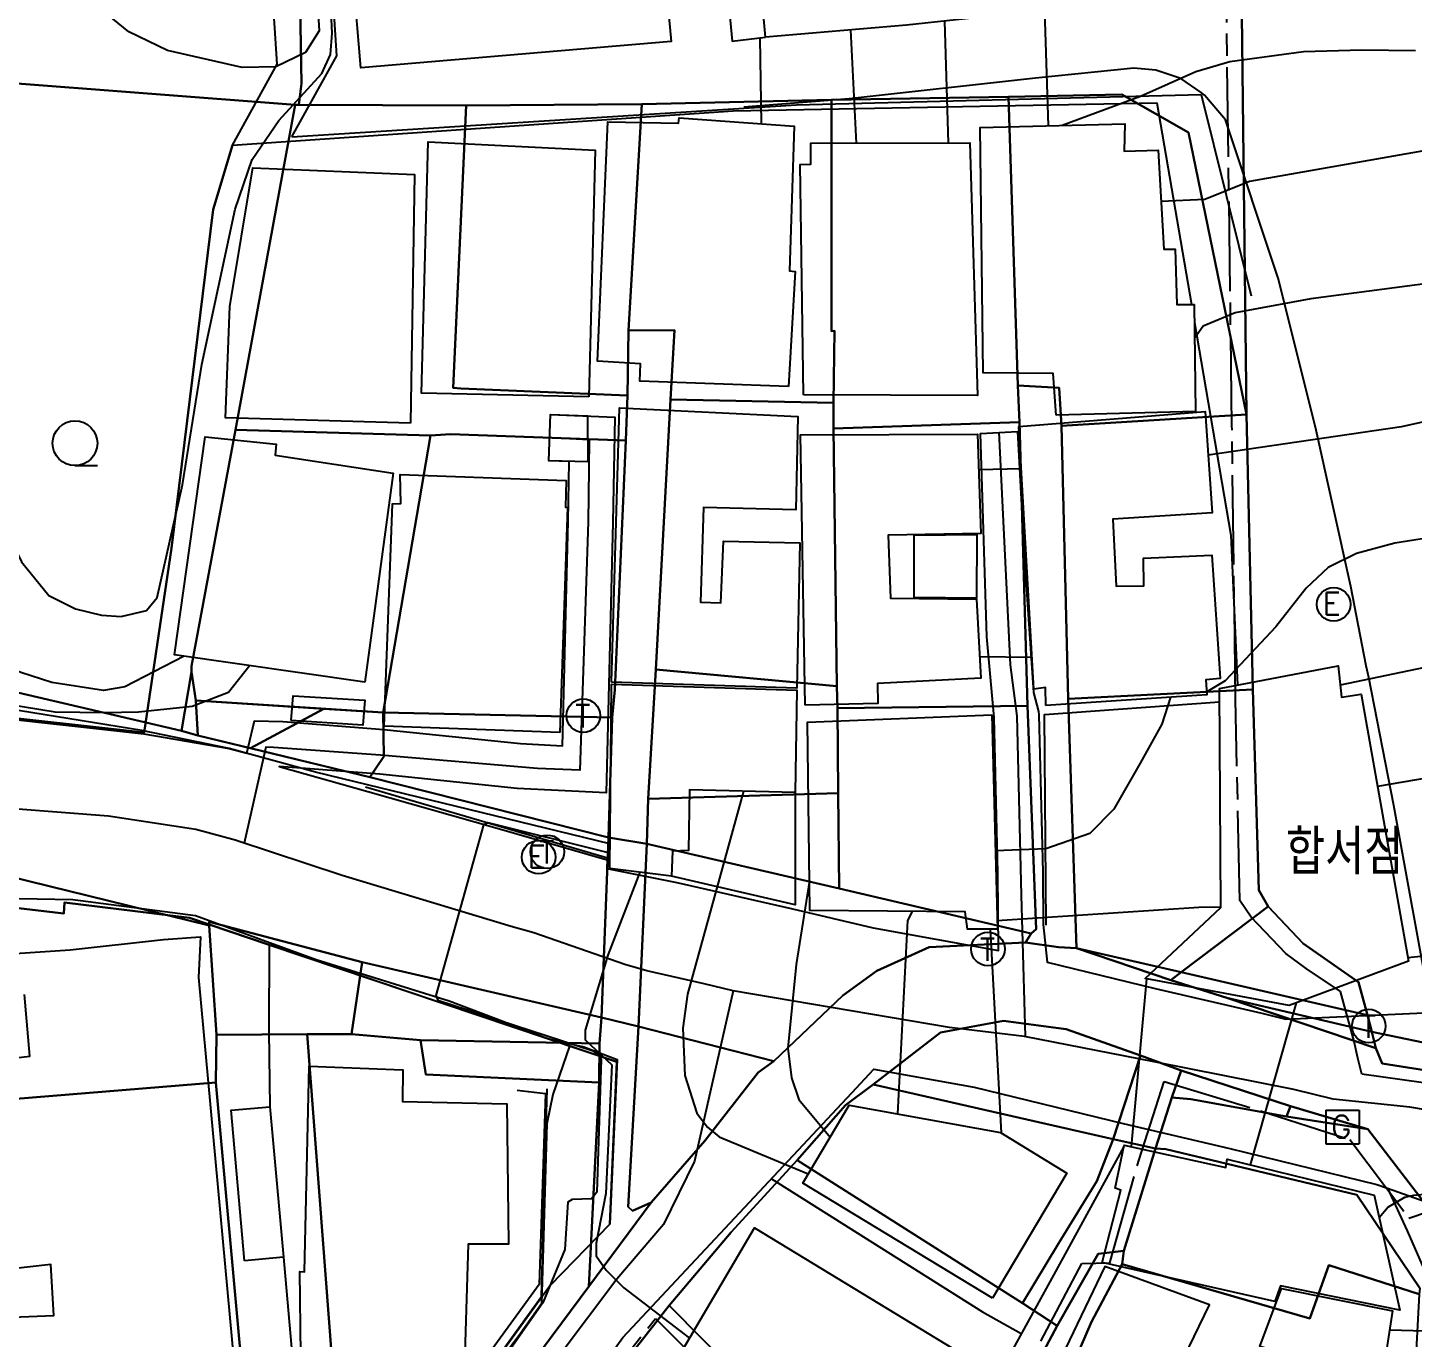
# Model space of a CAD drawing. Header units: feet. Extents: x 197796 to 199821, y 552499 to 555392.
# Drawn here: x 198775 to 198836.9, y 553716.1 to 553774.6 of the extents above; entities that cross this region are included whole.
import ezdxf

# ---------------------------------------------------------------- set-up
doc = ezdxf.new("R2010")
doc.units = ezdxf.units.FT
doc.header["$MEASUREMENT"] = 0
doc.linetypes.add('ANYANG2', pattern=[6, 5, -1])
doc.linetypes.add('JEON', pattern=[12, 4, -0.5, 1, -0.5, 4, -0.5, 1, -0.5])
for name, color, linetype in [('AAA001', 7, 'CONTINUOUS'), ('AAA008', 7, 'CONTINUOUS'), ('AAC001', 7, 'CONTINUOUS'), ('AD002', 7, 'CONTINUOUS'), ('AD0022', 1, 'CONTINUOUS'), ('ADA085', 1, 'CONTINUOUS'), ('AE001', 1, 'ANYANG2'), ('AE150', 7, 'CONTINUOUS'), ('AZ0202', 7, 'CONTINUOUS'), ('AZ0203', 7, 'CONTINUOUS'), ('AZ080', 1, 'CONTINUOUS'), ('AZ0801', 7, 'CONTINUOUS'), ('AZB010', 1, 'CONTINUOUS'), ('CAA001', 7, 'CONTINUOUS'), ('CAA002', 30, 'CONTINUOUS'), ('DC0012', 3, 'CONTINUOUS'), ('EA0018', 7, 'JEON'), ('wipco_지적', 20, 'CONTINUOUS'), ('ZC002', 7, 'CONTINUOUS')]:
    doc.layers.add(name, color=color, linetype=linetype)
doc.styles.add('GHS', font='ROMANS', dxfattribs={"bigfont": 'NGSW.shx'})
doc.styles.add('NGSW', font='ROMANS.shx', dxfattribs={"bigfont": 'NGSW.shx'})

# ---------------------------------------------------------------- blocks, each defined once
blk = doc.blocks.new('AZ0203')
at = {"layer": 'AZ0203'}
blk.add_circle((0, 0), 0.75, dxfattribs=at)
at = {"layer": 'AZ0203', "style": 'GHS'}
blk.add_text('T', height=1, dxfattribs=at).set_placement((-0.362, -0.524))
blk = doc.blocks.new('AZB010')
at = {"layer": 'AZB010'}
for points in [[(-0.763, 0.79), (0.737, 0.79)], [(-0.763, 0.79), (-0.763, -0.71)], [(0.737, 0.79), (0.737, -0.71)], [(-0.763, -0.71), (0.737, -0.71)]]:
    blk.add_lwpolyline(points, dxfattribs=at)
at = {"layer": 'AZB010', "style": 'GHS'}
blk.add_text('G', height=1, dxfattribs=at).set_placement((-0.522, -0.446))
blk = doc.blocks.new('AZ0202')
at = {"layer": 'AZ0202'}
blk.add_circle((0, 0), 0.75, dxfattribs=at)
at = {"layer": 'AZ0202', "style": 'GHS'}
blk.add_text('E', height=1, dxfattribs=at).set_placement((-0.496, -0.477))
blk = doc.blocks.new('DC0012')
at = {"layer": 'DC0012'}
blk.add_lwpolyline([(0, -1), (1, -1)], dxfattribs=at)
blk.add_circle((0, 0), 1, dxfattribs=at)

msp = doc.modelspace()

# ---------------------------------------------------------------- linework, layer by layer
at = {"layer": 'AAA001', "color": 255, "flags": 128}
for points in [[(198809, 553758.58), (198802.36, 553758.81), (198802.38, 553759.58), (198800.47, 553759.7), (198800.92, 553770.39), (198804.08, 553770.33), (198804.12, 553770.57), (198809.25, 553770.2), (198809.04, 553763.73), (198809.3, 553763.7)], [(198820.95, 553757.3), (198820.81, 553759.16), (198817.69, 553759.19), (198817.55, 553770.13), (198824.01, 553770.3), (198823.98, 553769.08), (198825.51, 553769.12), (198825.76, 553764.7), (198826.26, 553764.71), (198826.34, 553762.24), (198827.11, 553762.24), (198827.17, 553757.46)], [(198800.08, 553758.11), (198792.6, 553758.28), (198792.91, 553769.49), (198800.36, 553769.13)], [(198809.66, 553758.2), (198809.52, 553768.49), (198809.99, 553768.5), (198809.99, 553769.43), (198817.1, 553769.45), (198817.44, 553758.17)], [(198792.11, 553756.94), (198783.86, 553757.17), (198784.04, 553762.14), (198785.07, 553768.34), (198792.29, 553768.03)], [(198801.09, 553745.37), (198801.45, 553757.62), (198809.41, 553757.24), (198809.33, 553753.06), (198805.2, 553753.17), (198805.07, 553748.95), (198805.98, 553748.91), (198806.09, 553751.67), (198809.5, 553751.59), (198809.37, 553745.11)], [(198820.48, 553744.33), (198820.47, 553745.14), (198819.95, 553745.06), (198819.28, 553756.78), (198827.61, 553757.45), (198827.92, 553752.94), (198823.48, 553752.65), (198823.63, 553749.66), (198824.86, 553749.67), (198824.85, 553750.91), (198827.9, 553751.04), (198828.28, 553745.53), (198827.64, 553745.48), (198827.68, 553744.81)], [(198790.07, 553745.38), (198781.58, 553746.6), (198782.94, 553756.33), (198786.11, 553756), (198786.07, 553755.5), (198791.34, 553754.71)], [(198809.74, 553744.35), (198809.53, 553756.42), (198817.43, 553756.45), (198817.59, 553752.01), (198813.44, 553751.93), (198813.55, 553749.13), (198817.39, 553749.08), (198817.58, 553745.55), (198812.97, 553745.32), (198812.99, 553744.42)], [(198798.79, 553743.12), (198790.94, 553743.41), (198791.31, 553753.33), (198791.69, 553753.35), (198791.66, 553754.64), (198799.06, 553754.37), (198799.04, 553753.19), (198799.13, 553753.17)], [(198814.61, 553749.15), (198814.6, 553751.93), (198817.41, 553751.96), (198817.39, 553749.12)], [(198801.01, 553737.06), (198801.09, 553745.28), (198809.37, 553745.01), (198809.29, 553740.45), (198804.58, 553740.57), (198804.53, 553737.86), (198803.82, 553737.83), (198803.77, 553736.71)], [(198787.22, 553715.34), (198787.17, 553719.07), (198787.38, 553719.05), (198787.59, 553728.23), (198791.77, 553728.07), (198791.75, 553726.66), (198796.41, 553726.55), (198796.49, 553720.28), (198794.69, 553720.29), (198794.48, 553713.47), (198790.29, 553713.55), (198790.32, 553715.35)], [(198784.7, 553719.54), (198784.1, 553726.26), (198785.84, 553726.42), (198786.44, 553719.7)], [(198818.11, 553717.87), (198809.63, 553723), (198811.71, 553726.49), (198818.47, 553725.27), (198821.43, 553723.45)], [(198803.86, 553714.87), (198807.48, 553721.02), (198817.46, 553714.94), (198817.06, 553714.29), (198817.29, 553714.1), (198815.46, 553711.27), (198814.42, 553711.92), (198812.59, 553708.73), (198808.41, 553711.13), (198808.63, 553711.71)], [(198827.28, 553708.01), (198828.94, 553711.98), (198825.97, 553713.8), (198827.8, 553717.58), (198823.12, 553719.29), (198819.79, 553712.33), (198824.55, 553709.3)], [(198831.64, 553713.01), (198831.92, 553715.19), (198830.04, 553715.72), (198831.01, 553718.31), (198835.97, 553717.31), (198835.21, 553712.38)]]:
    msp.add_lwpolyline(points, close=True, dxfattribs=at)
for points in [[(198774.46, 553733.26), (198776.91, 553733.43), (198781.09, 553733.89), (198782.73, 553734.01), (198782.64, 553732.19), (198784.69, 553710.04), (198785.1, 553708.75), (198782.99, 553708.66), (198775.18, 553707.81), (198775.28, 553706.41), (198769.53, 553705.9)], [(198773.75, 553728.52), (198775.12, 553728.67), (198774.87, 553731.43)], [(198768.39, 553716.79), (198776.18, 553717.1), (198776.05, 553719.37), (198767.34, 553718.4)]]:
    msp.add_lwpolyline(points, dxfattribs=at)
at = {"layer": 'AAA008', "color": 255, "flags": 128}
for points in [[(198799.93, 553814.95), (198803.75, 553773.97), (198789.9, 553772.8), (198789.55, 553776.86), (198789.01, 553776.84), (198786.19, 553809.35), (198786.68, 553809.43), (198786.21, 553813.69)], [(198828.24, 553745.09), (198833.54, 553746.1), (198833.69, 553744.7), (198834.57, 553744.84), (198836.68, 553732.92), (198831.36, 553730.94), (198824.93, 553732.14), (198828.3, 553735.31)], [(198818.08, 553743.92), (198818.33, 553734.35), (198816.99, 553734.34), (198816.89, 553735.12), (198809.95, 553735.18), (198809.84, 553743.59)], [(198823, 553719.46), (198823.83, 553722.69), (198823.59, 553722.78), (198823.99, 553724.71), (198828.53, 553723.7), (198828.59, 553724.08), (198835.15, 553722.47), (198836.3, 553717.33), (198830.97, 553718.43), (198830.72, 553717.72)]]:
    msp.add_lwpolyline(points, close=True, dxfattribs=at)
at = {"layer": 'AAC001', "color": 255}
for points in [[(198784.16, 553769.34), (198786.16, 553772.96), (198784.78, 553794.3), (198781.26, 553820.3), (198778.4, 553840.53), (198773.37, 553866.82), (198768.91, 553890.29), (198770.08, 553907.23), (198765.8, 553917.14), (198760.24, 553918.28)], [(198786.82, 553769.72), (198788.82, 553773.34), (198787.45, 553794.68), (198783.92, 553820.68), (198781.07, 553840.91), (198776.04, 553867.2)], [(198784.16, 553769.34), (198806.525, 553770.882), (198825.45, 553771.23), (198826.99, 553762.24)], [(198786.82, 553769.72), (198809.359, 553771.142), (198827.42, 553771.61), (198829.65, 553762.62)], [(198827.12, 553761.43), (198828.75, 553751.93), (198829.05, 553745.24)]]:
    msp.add_lwpolyline(points, dxfattribs=at)
at = {"layer": 'AAC001', "color": 255, "flags": 128}
for points in [[(198784.16, 553769.34), (198783.3, 553766.48), (198781.44, 553751.35), (198780.22, 553743.12), (198772.55, 553743.97), (198764.31, 553744.74), (198753.76, 553745.32), (198743.58, 553745.3), (198739.36, 553745.78)], [(198820.5, 553734.53), (198820.43, 553743.93), (198828.24, 553744.5)], [(198801.02, 553737.49), (198790.11, 553740.69)], [(198809.29, 553740.46), (198809.29, 553735.44), (198803.77, 553736.71)], [(198763.68, 553736.07), (198771.42, 553735.65), (198776.64, 553735.04), (198776.67, 553735.53), (198782.25, 553734.85), (198785.81, 553733.65), (198785.79, 553729.79), (198785.84, 553726.42)], [(198785.81, 553733.65), (198801.33, 553728.42), (198801.02, 553721.18)], [(198796.88, 553727.16), (198798.14, 553727.01), (198797.86, 553718.49), (198794.5, 553713.86)], [(198823.97, 553724.65), (198820.92, 553719.07), (198817.92, 553713.61), (198812.42, 553708.19), (198808.37, 553710.6)], [(198808.23, 553723.2), (198817.66, 553717.27), (198819.39, 553716.29)], [(198786.44, 553719.7), (198787.83, 553704.01), (198781.77, 553697.05), (198779.06, 553695.1), (198777.06, 553694.31), (198775.14, 553693.61)]]:
    msp.add_lwpolyline(points, dxfattribs=at)
at = {"layer": 'AD002', "color": 255, "flags": 128}
for points in [[(198798.33, 553756.3), (198800.1, 553756.2), (198800.08, 553754.9), (198800.05, 553752.53), (198799.68, 553741.44), (198797.79, 553741.52), (198790.77, 553742.12), (198785.99, 553742.45), (198785.66, 553742.47), (198784.68, 553738.19)], [(198818.39, 553756.53), (198818.89, 553746.15), (198819.19, 553743.85), (198819.38, 553735.86), (198819.56, 553729.55)], [(198846.31, 553724.78), (198836.75, 553726.4), (198833.32, 553726.75), (198831.57, 553727.19), (198825.32, 553728.42), (198819.54, 553729.55), (198816.18, 553729.95), (198806.52, 553731.59), (198805.23, 553731.9), (198802.67, 553732.48), (198801.68, 553732.77), (198797.62, 553734.18), (198796.61, 553734.47), (198789.06, 553736.74), (198784.38, 553738.29), (198784.34, 553738.3), (198782.53, 553738.8), (198778.63, 553739.39), (198772.46, 553739.86)], [(198806.52, 553731.59), (198804.8, 553723.99), (198803.42, 553721.16), (198801.33, 553718.72), (198797.44, 553713.56), (198783.8, 553696.04), (198782.96, 553694.83), (198782.17, 553694.37), (198780.54, 553693.61), (198776.43, 553691.54), (198760.96, 553686.01)]]:
    msp.add_lwpolyline(points, dxfattribs=at)
at = {"layer": 'AD0022', "color": 255, "flags": 128}
for points in [[(198772.54, 553743.92), (198780.21, 553743.07), (198784.01, 553742.41), (198784.81, 553742.2), (198785.07, 553743.33), (198785.15, 553743.65), (198786.41, 553743.61), (198790.93, 553743.26), (198797.03, 553742.63), (198798.9, 553742.53), (198799.15, 553752.55), (198799.2, 553755.23), (198798.29, 553755.26), (198798.37, 553757.33), (198801.24, 553757.2), (198801.15, 553752.5), (198800.85, 553740.43), (198796.88, 553740.63), (198790.75, 553741.27), (198786.25, 553741.61), (198790.21, 553740.49), (198795.88, 553738.89), (198800.9, 553737.44), (198800.88, 553737.06), (198804.01, 553736.43), (198809.12, 553735.27), (198812.78, 553734.4), (198818.37, 553733.4), (198818.35, 553736.86), (198818.18, 553743.8), (198817.85, 553747.4), (198817.57, 553756.48), (198819.22, 553756.57), (198819.53, 553750.81), (198819.93, 553744.91), (198820.16, 553744.06), (198820.17, 553743.91), (198820.35, 553736.89), (198820.37, 553734.56), (198820.54, 553732.88), (198825.37, 553731.7), (198830.14, 553730.6), (198831.21, 553730.33), (198837.71, 553730.62), (198836.03, 553739.87), (198834.91, 553745.58)], [(198768.18, 553687.06), (198777.52, 553690.58), (198780.2, 553691.52), (198781.4, 553691.99), (198783.14, 553692.66), (198783.78, 553693.14), (198784.18, 553693.61), (198785.18, 553695.35), (198787.88, 553698.17), (198793.98, 553705.52), (198801.6, 553716.11), (198811.82, 553727.04), (198812.81, 553728.09), (198817.28, 553727.29), (198823.94, 553725.67), (198828.7, 553724.56), (198835.27, 553722.95), (198835.75, 553722.78), (198836.63, 553720.88), (198837.81, 553718.16)]]:
    msp.add_lwpolyline(points, dxfattribs=at)
at = {"layer": 'AD0022', "color": 255}
msp.add_lwpolyline([(198773.85, 553735.73), (198777.03, 553735.67), (198782.51, 553734.96), (198787.9, 553732.99), (198793.84, 553731.14), (198795.81, 553730.41), (198796.98, 553729.96), (198798.23, 553729.47), (198799.12, 553729.25), (198799.85, 553729.09), (198801.34, 553728.53), (198801.02, 553721.18), (198798.35, 553718.44), (198790.81, 553707.97), (198787.96, 553704.21), (198785.04, 553700.7), (198784.32, 553699.77), (198782.42, 553696.73), (198781.74, 553696.06), (198780.16, 553695.14), (198776.91, 553693.61), (198776.35, 553693.35), (198765.93, 553689.42)], dxfattribs=at)
at = {"layer": 'ADA085', "color": 255, "flags": 128}
msp.add_lwpolyline([(198834.91, 553745.58), (198834.8, 553746.1), (198834.11, 553749.65), (198832.53, 553756.76), (198830.86, 553763.41), (198828.51, 553770.48), (198827.57, 553771.58), (198827.43, 553771.7), (198826.51, 553772.32), (198825.4, 553772.7), (198824.41, 553772.78), (198820.02, 553772.34), (198811.7, 553771.41), (198807, 553771.05)], dxfattribs=at)
at = {"layer": 'AE001', "color": 255, "flags": 128}
msp.add_lwpolyline([(198835.75, 553722.78), (198837.38, 553722.21), (198837.71, 553721.98), (198837.91, 553721.69), (198839.2, 553718.71), (198839.37, 553718.26), (198839.42, 553717.92), (198839.4, 553717.48), (198838.71, 553711.42), (198837.57, 553703.64), (198836.92, 553694.63), (198836.88, 553693.62), (198836.86, 553689.79), (198836.83, 553688.3), (198836.56, 553671.82), (198836.58, 553659.31), (198836.75, 553657.21), (198836.73, 553633.49), (198836.54, 553630.96), (198835.97, 553627.97), (198833.68, 553609.44), (198832.73, 553599.52), (198832.68, 553598.55), (198832.7, 553597.73), (198833, 553590.93), (198833.01, 553585.76), (198833.14, 553577.36), (198833.13, 553576.32), (198833.09, 553575.15), (198832.49, 553560.59), (198832.33, 553544.56), (198832.29, 553538.06), (198831.39, 553525.09), (198830.48, 553511.74), (198830.74, 553505.62), (198831.57, 553498.63), (198832.23, 553488.99), (198832.65, 553483.56), (198832.82, 553480.08), (198832.59, 553477.45), (198831.5, 553465.18), (198831.03, 553451.83), (198830.51, 553446.58), (198829.49, 553434.69), (198829.01, 553430.2), (198828.45, 553419.83), (198827.7, 553409.61), (198827.47, 553405.09), (198826.63, 553383.23)], dxfattribs=at)
at = {"layer": 'AE150', "color": 255, "flags": 128}
for points in [[(198798.29, 553755.26), (198798.37, 553757.33), (198800.02, 553757.26), (198800.03, 553755.21)], [(198786.78, 553743.66), (198786.88, 553744.77), (198790.08, 553744.57), (198789.99, 553743.46)]]:
    msp.add_lwpolyline(points, close=True, dxfattribs=at)
at = {"layer": 'AZ080', "color": 255, "flags": 128}
for points in [[(198780.22, 553743.12), (198781.44, 553751.35), (198783.3, 553766.48), (198784.16, 553769.34), (198786.16, 553772.96), (198784.78, 553794.3), (198781.26, 553820.3), (198778.9, 553837), (198778.4, 553840.53), (198773.37, 553866.82), (198768.91, 553890.29), (198770.08, 553907.23), (198765.8, 553917.14)], [(198786.82, 553769.72), (198788.82, 553773.34), (198787.45, 553794.68), (198783.92, 553820.68), (198781.07, 553840.91), (198776.04, 553867.2)], [(198787.82, 553704.12), (198795.9, 553715.09), (198797.96, 553717.94), (198798.22, 553727.22)]]:
    msp.add_lwpolyline(points, dxfattribs=at)
at = {"layer": 'AZ0801', "color": 255, "flags": 128}
for points in [[(198820.92, 553775.42), (198814.27, 553774.71), (198807.97, 553774.17), (198806.7, 553788.09), (198805.97, 553788.04), (198805.63, 553792), (198806.5, 553792.07), (198806.08, 553797.41), (198805.09, 553797.38), (198804.83, 553801.05), (198805.47, 553801.15), (198803.05, 553828.48), (198802.23, 553828.45), (198800.36, 553845.52)], [(198802.23, 553828.45), (198801.56, 553828.38), (198804.29, 553797.27), (198803.81, 553797.24), (198804.18, 553791.82), (198804.79, 553791.81), (198806.48, 553773.99), (198807.97, 553774.17)], [(198739.36, 553745.78), (198743.58, 553745.3), (198753.76, 553745.32), (198764.31, 553744.74), (198772.55, 553743.97), (198780.22, 553743.12)], [(198785.81, 553733.65), (198782.25, 553734.85), (198776.67, 553735.53), (198776.64, 553735.04), (198771.42, 553735.65), (198763.68, 553736.07)], [(198801.02, 553721.18), (198801.33, 553728.42), (198794.08, 553730.85), (198785.81, 553733.65)]]:
    msp.add_lwpolyline(points, dxfattribs=at)
at = {"layer": 'CAA001', "color": 255, "flags": 128}
for points, elevation in [([(198785.93, 553808.81), (198788.04, 553774.45), (198787.43, 553773.49), (198786.1, 553772.84), (198784.6, 553772.81), (198781.26, 553773.57), (198779.54, 553774.4), (198777.16, 553776.35)], 65), ([(198801.021, 553738.15), (198787.87, 553741.36), (198784.01, 553742.41), (198780.12, 553743.21), (198768.63, 553745.08), (198757.22, 553746.34), (198740.23, 553747.29), (198740.05, 553747.41), (198740.03, 553747.94), (198741.26, 553751.78), (198745, 553754.89), (198747.12, 553757.6), (198748.73, 553760.15), (198749.66, 553762.96), (198750.25, 553765.64), (198750.88, 553773.67), (198750.94, 553780.41)], 60), ([(198815.96, 553774.89), (198816.12, 553769.447)], 60), ([(198840.99, 553752.35), (198836.08, 553751.58), (198834.36, 553751.11), (198833.1, 553750.49), (198832.12, 553749.57), (198830.76, 553747.85), (198828.49, 553745.43), (198827.672, 553744.941)], 55), ([(198826.061, 553744.702), (198825.67, 553743.5), (198824.7, 553741.75), (198823.53, 553739.7), (198822.45, 553738.62), (198820.48, 553737.94), (198818.239, 553737.85)], 55), ([(198814.52, 553735.14), (198814.31, 553734.74), (198813.86, 553726.102)], 55), ([(198844.203, 553716.101), (198841.67, 553716.28), (198835.836, 553716.44)], 50)]:
    msp.add_lwpolyline(points, dxfattribs=dict(at, elevation=elevation))
at = {"layer": 'CAA001', "color": 255, "elevation": 60}
msp.add_lwpolyline([(198799.219, 553729.128), (198798.47, 553726.96), (198798.2, 553725.65), (198797.97, 553717.62), (198796.96, 553716.19), (198789.9, 553706.83), (198789.77, 553706.51), (198789.93, 553706.19), (198791.75, 553703.57), (198791.85, 553703.3), (198791.82, 553702.75), (198790.23, 553699.93), (198788.552, 553697.902)], dxfattribs=at)
at = {"layer": 'CAA002', "color": 255, "flags": 128}
for points, elevation in [([(198782.007, 553746.539), (198779.36, 553745.16), (198778.41, 553745), (198776.1, 553745.36), (198774.71, 553745.8), (198773.62, 553746.27), (198772.18, 553747.25), (198771.35, 553748.4), (198770.28, 553751.97), (198769.98, 553754.1), (198768.54, 553774.11), (198768.36, 553780.76), (198768.04, 553787.39), (198767.99, 553810.81), (198767.83, 553811.87), (198767.11, 553812.11), (198762.31, 553812.28), (198749.28, 553813.18), (198744.12, 553812.88)], 63), ([(198784.938, 553746.117), (198783.98, 553744.91), (198782.37, 553744.29), (198779.97, 553744.03), (198778.45, 553744.01), (198776.24, 553744.03), (198774.14, 553744.37), (198772.03, 553744.61), (198770.58, 553744.83), (198769.46, 553745.04), (198768.36, 553746.42), (198767.85, 553747.28), (198767.62, 553748.02), (198767.53, 553748.84), (198767.52, 553749.7), (198767.81, 553752.87), (198768.07, 553760.88), (198768.06, 553763.28), (198767.56, 553768.79), (198767.84, 553783.5)], 62), ([(198771.25, 553776.4), (198771.87, 553769.9), (198772.15, 553765.62), (198773.09, 553756.41), (198773.31, 553754.91), (198773.88, 553752.55), (198774.75, 553750.74), (198775.96, 553749.24), (198777.16, 553748.64), (198778.31, 553748.36), (198779.2, 553748.3), (198780.32, 553748.58), (198780.8, 553749.16), (198781.93, 553754.19), (198782.8, 553759.55), (198784.29, 553766.49), (198785.05, 553768.71), (198786.23, 553770.45), (198788.15, 553772.54), (198788.54, 553773.4), (198788.62, 553774.34), (198788.26, 553781.88)], 64), ([(198820.6, 553770.21), (198820.44, 553775.34)], 59), ([(198836.99, 553773.56), (198834.6, 553773.59), (198831.99, 553773.52), (198828.7, 553773.06), (198827.18, 553772.62), (198824.72, 553771.52), (198821.21, 553770.226)], 59), ([(198867.69, 553769.538), (198865.12, 553769.93), (198862.61, 553769.94), (198858.15, 553769.85), (198852.6, 553769.55), (198844.45, 553768.29), (198841.54, 553767.57), (198840.51, 553767.65), (198839.8, 553768.11), (198839.09, 553768.76), (198838.41, 553769.12), (198837.37, 553769.1), (198829.59, 553767.72), (198827.59, 553766.92), (198825.64, 553766.83)], 58), ([(198851.727, 553767.622), (198850.76, 553768.13), (198850, 553768.21), (198847.16, 553767.63), (198844.43, 553766.76), (198841.86, 553765.66), (198840.46, 553764.62), (198839.26, 553763.54), (198838.67, 553763.32), (198832.32, 553762.49), (198828.95, 553761.86), (198827.51, 553761.26), (198827.129, 553760.719)], 57), ([(198840.557, 553758.179), (198838.44, 553757.23), (198836.37, 553756.77), (198827.743, 553755.509)], 56), ([(198819.387, 553754.9), (198817.488, 553754.85)], 57), ([(198842.476, 553747.079), (198833.632, 553745.238)], 54), ([(198819.869, 553746.48), (198817.529, 553746.5)], 56), ([(198843.64, 553742.19), (198842.61, 553741.96), (198835.301, 553740.71)], 53), ([(198806.99, 553740.509), (198804.49, 553731.45), (198804.28, 553729.93), (198804.36, 553727.82), (198804.9, 553726.13), (198805.38, 553725.5), (198805.9, 553725.07), (198809.88, 553723.42)], 57), ([(198801.017, 553737.741), (198795.59, 553739.09), (198795.38, 553739), (198793.25, 553731.39), (198793.34, 553731.18), (198800.23, 553728.93), (198800.52, 553728.72), (198800.63, 553728.53), (198800.43, 553722.6), (198800.2, 553722.3), (198799.34, 553722.28), (198799.14, 553722.16), (198799.01, 553720.05), (198798.03, 553717.66), (198793.75, 553711.56), (198793.77, 553711.21), (198795.85, 553709.17), (198796.29, 553708.5), (198796.2, 553707.96), (198794.62, 553705.53), (198789.103, 553697.595)], 59), ([(198802.36, 553736.889), (198800.92, 553733.18), (198799.92, 553729.84), (198799.91, 553729.4), (198801.11, 553728.29), (198800.84, 553722.55), (198800.4, 553720.33), (198800.4, 553719.76), (198800.85, 553719.13), (198801.64, 553718.33), (198804.575, 553716.084)], 58), ([(198809.933, 553736.516), (198809.34, 553732.77), (198808.97, 553729.03), (198809.13, 553727.71), (198809.46, 553726.74), (198810.862, 553725.067)], 56), ([(198828.3, 553735.33), (198827.32, 553735.32), (198818.32, 553734.72)], 54), ([(198818, 553734.348), (198818.49, 553725.258)], 54), ([(198855.32, 553719.872), (198854.35, 553727.64), (198854.04, 553728.47), (198853.48, 553728.82), (198853.11, 553728.86), (198845.3, 553729.11), (198844.79, 553729.37), (198844.23, 553730.01), (198843.84, 553730.8), (198843.48, 553732.96), (198843.27, 553733.5), (198842.65, 553733.69), (198836.654, 553733.069)], 52), ([(198824.99, 553732.129), (198824.3, 553724.641)], 53), ([(198831.669, 553731.055), (198829.61, 553723.83)], 52), ([(198847.42, 553719.342), (198846.62, 553721.96), (198846.18, 553722.45), (198845.54, 553722.78), (198844.34, 553722.82), (198838.58, 553722.61), (198836.9, 553722.46), (198836.51, 553722.36), (198835.78, 553721.93), (198835.375, 553721.464)], 51)]:
    msp.add_lwpolyline(points, dxfattribs=dict(at, elevation=elevation))
at = {"layer": 'CAA002', "color": 255}
for points, elevation in [([(198811.76, 553774.495), (198812.01, 553769.436)], 61), ([(198807.72, 553774.14), (198807.77, 553770.307)], 63)]:
    msp.add_lwpolyline(points, dxfattribs=dict(at, elevation=elevation))
at = {"layer": 'EA0018', "color": 255}
for points in [[(198837.36, 553727.48), (198834.6, 553727.88), (198834.42, 553728.59), (198834.26, 553729.33), (198833.65, 553731.57), (198832.11, 553732.59), (198831.2, 553733.26), (198829.65, 553734.88), (198829.15, 553735.63), (198828.96, 553744.62), (198828.8, 553756.83), (198828.43, 553785.39), (198824.92, 553794.66), (198820.35, 553796.03), (198817.3, 553797.75), (198814.92, 553799.83), (198810.98, 553803.91), (198812.2, 553809.03), (198815.21, 553813.68), (198819.64, 553816.51), (198819.56, 553821.16), (198780.04, 553823.51), (198779.55, 553835.31), (198775.39, 553864.75)], [(198820.27, 553715.95), (198822.1, 553719.42), (198823.35, 553719.45), (198824.65, 553724.07), (198825.77, 553727.54), (198830.07, 553726.24), (198834.06, 553724.95), (198836.7, 553721.45), (198839.54, 553722.41)], [(198796.19, 553708.31), (198803.06, 553716.97), (198807.64, 553712.39)]]:
    msp.add_lwpolyline(points, dxfattribs=at)
at = {"layer": 'wipco_지적', "color": 20}
for points in [[(198766.005, 553833.646), (198780.241, 553835.853), (198780.358, 553834.264), (198780.763, 553823.993), (198780.834, 553823.201), (198786.931, 553790.115), (198787.249, 553772.107), (198787.121, 553771.142), (198786.957, 553771.142), (198767.164, 553772.659), (198767.03, 553779.034), (198766.468, 553804.698), (198766.005, 553833.646)], [(198767.164, 553772.532), (198767.164, 553772.659), (198786.957, 553771.142), (198784.297, 553756.645), (198782.331, 553746.083), (198782.331, 553745.828), (198781.881, 553743.197), (198774.311, 553744.968), (198767.541, 553746.58), (198767.164, 553772.532)], [(198787.121, 553771.142), (198794.603, 553771.124), (198794.015, 553758.517), (198794.361, 553758.48), (198801.805, 553758.17), (198801.733, 553756.166), (198793.906, 553756.439), (198793.012, 553756.385), (198784.297, 553756.645), (198786.957, 553771.142), (198787.121, 553771.142)], [(198802.44, 553771.171), (198801.853, 553761.074), (198801.805, 553758.17), (198794.361, 553758.48), (198794.015, 553758.517), (198794.603, 553771.124), (198802.44, 553771.171)], [(198810.916, 553771.367), (198810.92, 553761.041), (198811.051, 553761.063), (198811.012, 553757.85), (198803.728, 553757.998), (198803.898, 553761.091), (198801.853, 553761.074), (198802.44, 553771.171), (198810.916, 553771.367)], [(198818.825, 553771.499), (198819.244, 553758.62), (198819.31, 553756.986), (198811.012, 553756.695), (198811.012, 553757.85), (198811.051, 553761.063), (198810.92, 553761.041), (198810.916, 553771.367), (198818.825, 553771.499)], [(198818.825, 553771.499), (198823.886, 553771.607), (198826.856, 553769.918), (198829.444, 553757.32), (198821.189, 553756.818), (198821.077, 553758.511), (198819.244, 553758.62), (198818.825, 553771.499)], [(198801.805, 553758.17), (198801.853, 553761.074), (198803.898, 553761.091), (198803.728, 553757.998), (198803.067, 553745.935), (198802.735, 553740.165), (198802.668, 553738.157), (198800.963, 553738.433), (198801.115, 553743.802), (198801.243, 553745.032), (198801.733, 553756.166), (198801.805, 553758.17)], [(198819.244, 553758.62), (198821.077, 553758.511), (198821.189, 553756.818), (198821.479, 553744.622), (198821.863, 553733.491), (198821.056, 553733.538), (198819.574, 553733.755), (198819.835, 553734.147), (198820.053, 553734.343), (198819.664, 553744.322), (198819.31, 553756.986), (198819.244, 553758.62)], [(198803.728, 553757.998), (198811.012, 553757.85), (198811.012, 553756.695), (198811.149, 553745.196), (198803.067, 553745.935), (198803.728, 553757.998)], [(198811.012, 553756.695), (198819.31, 553756.986), (198819.664, 553744.322), (198811.188, 553744.213), (198811.149, 553745.196), (198811.012, 553756.695)], [(198821.189, 553756.818), (198829.444, 553757.32), (198829.738, 553745.051), (198821.479, 553744.622), (198821.189, 553756.818)], [(198784.297, 553756.645), (198793.012, 553756.385), (198790.892, 553744.018), (198782.533, 553744.551), (198782.331, 553745.828), (198782.331, 553746.083), (198784.297, 553756.645)], [(198793.012, 553756.385), (198793.906, 553756.439), (198801.733, 553756.166), (198801.243, 553745.032), (198801.115, 553743.802), (198790.892, 553744.018), (198793.012, 553756.385)], [(198782.533, 553744.551), (198782.61, 553742.997), (198781.881, 553743.197), (198782.331, 553745.828), (198782.533, 553744.551)], [(198811.149, 553745.196), (198811.188, 553744.213), (198811.212, 553740.414), (198802.735, 553740.165), (198803.067, 553745.935), (198811.149, 553745.196)], [(198781.881, 553743.197), (198782.61, 553742.997), (198790.299, 553741.134), (198800.963, 553738.433), (198800.639, 553730.402), (198789.963, 553732.871), (198783.12, 553734.675), (198783.12, 553734.511), (198770.572, 553737.593), (198767.744, 553737.52), (198767.744, 553738.12), (198767.566, 553745.205), (198774.311, 553744.968), (198781.881, 553743.197)], [(198782.533, 553744.551), (198788.249, 553744.187), (198784.975, 553742.424), (198782.61, 553742.997), (198782.533, 553744.551)], [(198829.738, 553745.051), (198830.005, 553736.083), (198830.412, 553735.352), (198826.538, 553732.431), (198821.863, 553733.491), (198821.479, 553744.622), (198829.738, 553745.051)], [(198784.975, 553742.424), (198788.249, 553744.187), (198790.892, 553744.018), (198790.918, 553742.052), (198790.299, 553741.134), (198784.975, 553742.424)], [(198790.892, 553744.018), (198801.115, 553743.802), (198800.963, 553738.433), (198790.299, 553741.134), (198790.918, 553742.052), (198790.892, 553744.018)], [(198819.664, 553744.322), (198820.053, 553734.343), (198819.835, 553734.147), (198811.258, 553736.165), (198811.212, 553740.414), (198811.188, 553744.213), (198819.664, 553744.322)], [(198811.212, 553740.414), (198811.258, 553736.165), (198802.668, 553738.157), (198802.735, 553740.165), (198811.212, 553740.414)], [(198802.668, 553738.157), (198802.29, 553730.004), (198800.639, 553730.402), (198800.963, 553738.433), (198802.668, 553738.157)], [(198802.668, 553738.157), (198811.258, 553736.165), (198819.835, 553734.147), (198819.574, 553733.755), (198815.276, 553733.537), (198812.943, 553732.491), (198811.416, 553731.38), (198808.335, 553728.454), (198802.29, 553730.004), (198802.668, 553738.157)], [(198770.572, 553737.593), (198783.12, 553734.511), (198783.444, 553729.633), (198783.423, 553727.498), (198766.123, 553726.09), (198765.811, 553729.989), (198765.316, 553735.293), (198767.726, 553736.445), (198770.572, 553737.593)], [(198830.412, 553735.352), (198831.982, 553733.702), (198834.451, 553731.976), (198834.848, 553730.512), (198826.538, 553732.431), (198830.412, 553735.352)], [(198789.963, 553732.871), (198789.482, 553729.654), (198787.504, 553729.66), (198783.444, 553729.633), (198783.12, 553734.511), (198783.12, 553734.675), (198789.963, 553732.871)], [(198821.863, 553733.491), (198826.538, 553732.431), (198826.069, 553732.072), (198821.863, 553733.491)], [(198800.639, 553730.402), (198800.56, 553729.238), (198792.567, 553729.394), (198789.482, 553729.654), (198789.963, 553732.871), (198800.639, 553730.402)], [(198826.069, 553732.072), (198826.538, 553732.431), (198834.848, 553730.512), (198835.041, 553729.756), (198828.576, 553731.288), (198826.069, 553732.072)], [(198835.041, 553729.756), (198835.22, 553729.041), (198828.576, 553731.288), (198835.041, 553729.756)], [(198800.639, 553730.402), (198802.29, 553730.004), (198801.838, 553721.946), (198802.034, 553721.771), (198802.863, 553722.142), (198800.085, 553718.39), (198800.539, 553727.494), (198800.56, 553729.238), (198800.639, 553730.402)], [(198783.444, 553729.633), (198787.504, 553729.66), (198788.603, 553715.223), (198784.558, 553715.078), (198783.423, 553727.498), (198783.444, 553729.633)], [(198787.504, 553729.66), (198789.482, 553729.654), (198792.567, 553729.394), (198792.8, 553727.86), (198800.539, 553727.494), (198800.085, 553718.39), (198790.691, 553705.756), (198789.372, 553703.983), (198788.603, 553715.223), (198787.504, 553729.66)], [(198808.335, 553728.454), (198807.637, 553727.953), (198805.26, 553724.896), (198802.863, 553722.142), (198802.034, 553721.771), (198801.838, 553721.946), (198802.29, 553730.004), (198808.335, 553728.454)], [(198824.719, 553728.709), (198823.493, 553724.968), (198812.77, 553727.416), (198815.79, 553729.728), (198818.592, 553730.26), (198821.056, 553729.925), (198821.392, 553729.88), (198824.719, 553728.709)], [(198800.56, 553729.238), (198800.539, 553727.494), (198792.8, 553727.86), (198792.567, 553729.394), (198800.56, 553729.238)], [(198824.719, 553728.709), (198826.536, 553728.034), (198826.109, 553726.824), (198825.392, 553724.559), (198823.493, 553724.968), (198824.719, 553728.709)], [(198826.536, 553728.034), (198831.418, 553726.438), (198831.239, 553725.984), (198826.963, 553726.755), (198826.109, 553726.824), (198826.536, 553728.034)], [(198766.123, 553726.09), (198783.423, 553727.498), (198784.558, 553715.078), (198767.071, 553713.636), (198766.123, 553726.09)], [(198812.77, 553727.416), (198823.493, 553724.968), (198822.761, 553723.092), (198821.056, 553720.309), (198819.45, 553717.646), (198809.389, 553724.033), (198811.538, 553726.496), (198812.77, 553727.416)], [(198831.239, 553725.984), (198831.418, 553726.438), (198834.867, 553725.416), (198831.239, 553725.984)], [(198823.493, 553724.968), (198825.392, 553724.559), (198823.973, 553719.979), (198822.826, 553719.851), (198820.992, 553716.642), (198819.45, 553717.646), (198821.056, 553720.309), (198822.761, 553723.092), (198823.493, 553724.968)], [(198823.89, 553719.388), (198823.973, 553719.979), (198825.392, 553724.559), (198825.847, 553724.527), (198834.38, 553722.482), (198837.192, 553718.326), (198837.161, 553718.047), (198833.125, 553719.34), (198832.282, 553716.968), (198823.89, 553719.388)], [(198819.45, 553717.646), (198820.992, 553716.642), (198819.432, 553713.705), (198817.843, 553712.105), (198815.164, 553709.628), (198813.569, 553707.863), (198808.241, 553712.929), (198803.66, 553717.55), (198806.431, 553720.813), (198809.389, 553724.033), (198819.45, 553717.646)], [(198823.973, 553719.979), (198823.89, 553719.388), (198822.522, 553716.82), (198821.056, 553713.413), (198820.662, 553712.498), (198820.103, 553713.215), (198819.432, 553713.705), (198820.992, 553716.642), (198822.826, 553719.851), (198823.973, 553719.979)], [(198837.161, 553718.047), (198836.892, 553713.026), (198829.854, 553713.543), (198829.334, 553713.597), (198827.569, 553708.815), (198825.436, 553709.688), (198821.056, 553712.248), (198820.662, 553712.498), (198821.056, 553713.413), (198822.522, 553716.82), (198823.89, 553719.388), (198832.282, 553716.968), (198833.125, 553719.34), (198837.161, 553718.047)], [(198808.241, 553712.929), (198804.913, 553704.018), (198803.128, 553705.015), (198796.802, 553708.789), (198803.66, 553717.55), (198808.241, 553712.929)]]:
    msp.add_lwpolyline(points, close=True, dxfattribs=at)
for points in [[(198829.119, 553785.408), (198829.444, 553757.32), (198826.856, 553769.918), (198823.886, 553771.607), (198818.825, 553771.499), (198818.825, 553771.499), (198810.916, 553771.367), (198802.44, 553771.171), (198794.603, 553771.124), (198787.121, 553771.142), (198787.249, 553772.107), (198786.931, 553790.115)], [(198837.333, 553729.286), (198835.041, 553729.756), (198834.848, 553730.512), (198834.451, 553731.976), (198831.982, 553733.702), (198830.412, 553735.352), (198830.005, 553736.083), (198829.738, 553745.051), (198829.444, 553757.32), (198829.119, 553785.408)], [(198768.85, 553690.765), (198781.006, 553694.977), (198782.727, 553695.962), (198784.323, 553697.149), (198785.706, 553698.964), (198789.372, 553703.983), (198790.691, 553705.756), (198800.085, 553718.39), (198802.863, 553722.142), (198805.26, 553724.896), (198807.637, 553727.953), (198808.335, 553728.454), (198811.416, 553731.38), (198812.943, 553732.491), (198815.276, 553733.537), (198819.574, 553733.755), (198819.574, 553733.755), (198821.056, 553733.538), (198821.863, 553733.491), (198826.069, 553732.072), (198828.576, 553731.288), (198835.22, 553729.041), (198835.501, 553728.351), (198838.242, 553727.924)], [(198837.484, 553722.005), (198834.867, 553725.416), (198831.418, 553726.438), (198826.536, 553728.034), (198824.719, 553728.709), (198821.392, 553729.88), (198821.056, 553729.925), (198818.592, 553730.26), (198815.79, 553729.728), (198812.77, 553727.416), (198811.538, 553726.496), (198809.389, 553724.033), (198806.431, 553720.813), (198803.66, 553717.55), (198796.802, 553708.789), (198794.378, 553705.756), (198791.166, 553701.737), (198785.909, 553695.083), (198786.042, 553693.542), (198781.405, 553691.462), (198775.795, 553689.291), (198761.178, 553684.332)], [(198838.242, 553727.924), (198835.501, 553728.351), (198835.22, 553729.041), (198835.041, 553729.756), (198837.333, 553729.286)], [(198837.192, 553718.326), (198834.38, 553722.482), (198825.847, 553724.527), (198825.392, 553724.559), (198826.109, 553726.824), (198826.963, 553726.755), (198831.239, 553725.984), (198834.867, 553725.416), (198837.484, 553722.005)]]:
    msp.add_lwpolyline(points, dxfattribs=at)

# ---------------------------------------------------------------- block references
at = {"layer": 'AZ0202', "color": 255}
for p in [(198833.34, 553748.85), (198797.84, 553737.56)]:
    msp.add_blockref('AZ0202', p, dxfattribs=at)
at = {"layer": 'AZ0203', "color": 255}
for p in [(198799.83, 553743.88), (198798.22, 553737.8), (198817.9, 553733.46), (198834.91, 553730.02)]:
    msp.add_blockref('AZ0203', p, dxfattribs=at)
at = {"layer": 'AZB010', "color": 255}
msp.add_blockref('AZB010', (198833.75, 553725.47), dxfattribs=at)
at = {"layer": 'DC0012', "color": 255}
msp.add_blockref('DC0012', (198777.13, 553756.04), dxfattribs=at)

# ---------------------------------------------------------------- texts
at = {"layer": 'ZC002', "style": 'NGSW'}
msp.add_text('합서점', height=2, dxfattribs=at).set_placement((198831.21, 553736.79))

doc.saveas('drawing.dxf')
